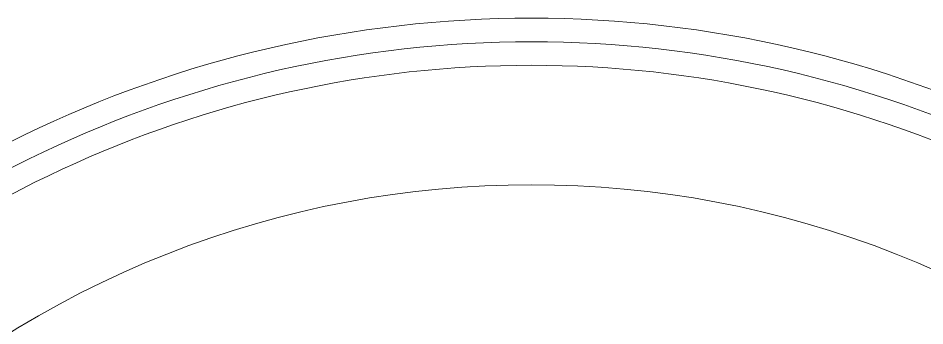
# Model space of a CAD drawing. Header units: millimetres. Extents: x 930469 to 1523124, y -120375 to 411163.
# Drawn here: x 1343137 to 1354682, y 208275 to 212194 of the extents above; entities that cross this region are included whole.
import ezdxf

# ---------------------------------------------------------------- set-up
doc = ezdxf.new("R2010")
doc.units = ezdxf.units.MM
doc.layers.get('Defpoints').update_dxf_attribs({"color": 8, "lineweight": 0})
doc.layers.add('Xref mat dung 1$0$MANH', color=8, linetype='Continuous', lineweight=0)
doc.layers.add('Xref mat dung 1$0$THAY', color=8, linetype='Continuous', lineweight=0)

msp = doc.modelspace()

# ---------------------------------------------------------------- linework, layer by layer
at = {"layer": 'Defpoints'}
msp.add_arc((1349672.2, 197453), 12619.3, 46.0815, 133.9185, dxfattribs=at)
at = {"layer": 'Xref mat dung 1$0$MANH'}
for radius, start, end in [(14741.1, 90, 141.92856), (14741.1, 38.07144, 90), (14441.1, 90, 140.99016), (14441.1, 39.00982, 90)]:
    msp.add_arc((1349671.8, 197453), radius, start, end, dxfattribs=at)
at = {"layer": 'Xref mat dung 1$0$THAY'}
for start, end in [(90, 139.99851), (40.00149, 90)]:
    msp.add_arc((1349671.8, 197453), 14141.1, start, end, dxfattribs=at)

doc.saveas('drawing.dxf')
